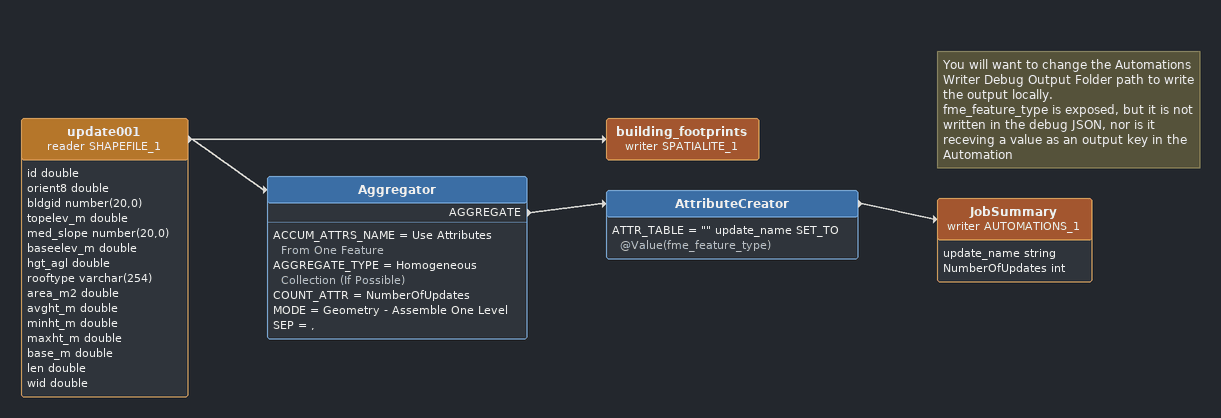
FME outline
update001 (reader SHAPEFILE_1)
    attributes: id double, orient8 double, bldgid number(20,0), topelev_m double, med_slope number(20,0), baseelev_m double, hgt_agl double, rooftype varchar(254), area_m2 double, avght_m double, minht_m double, maxht_m double, base_m double, len double, wid double
    -> building_footprints (writer SPATIALITE_1)
    -> Aggregator
building_footprints (writer SPATIALITE_1)
Aggregator
    ACCUM_ATTRS_NAME = Use Attributes From One Feature
    AGGREGATE_TYPE = Homogeneous Collection (If Possible)
    COUNT_ATTR = NumberOfUpdates
    MODE = Geometry - Assemble One Level
    SEP = ,
    AGGREGATE -> AttributeCreator
AttributeCreator
    ATTR_TABLE = "" update_name SET_TO @Value(fme_feature_type)
    -> JobSummary (writer AUTOMATIONS_1)
Note: You will want to change the Automations Writer Debug Output Folder path to write the output locally. / fme_feature_type is exposed, but it is not written in the debug JSON, nor is it receving a value as an output key in the Automation
JobSummary (writer AUTOMATIONS_1)
    attributes: update_name string, NumberOfUpdates int
